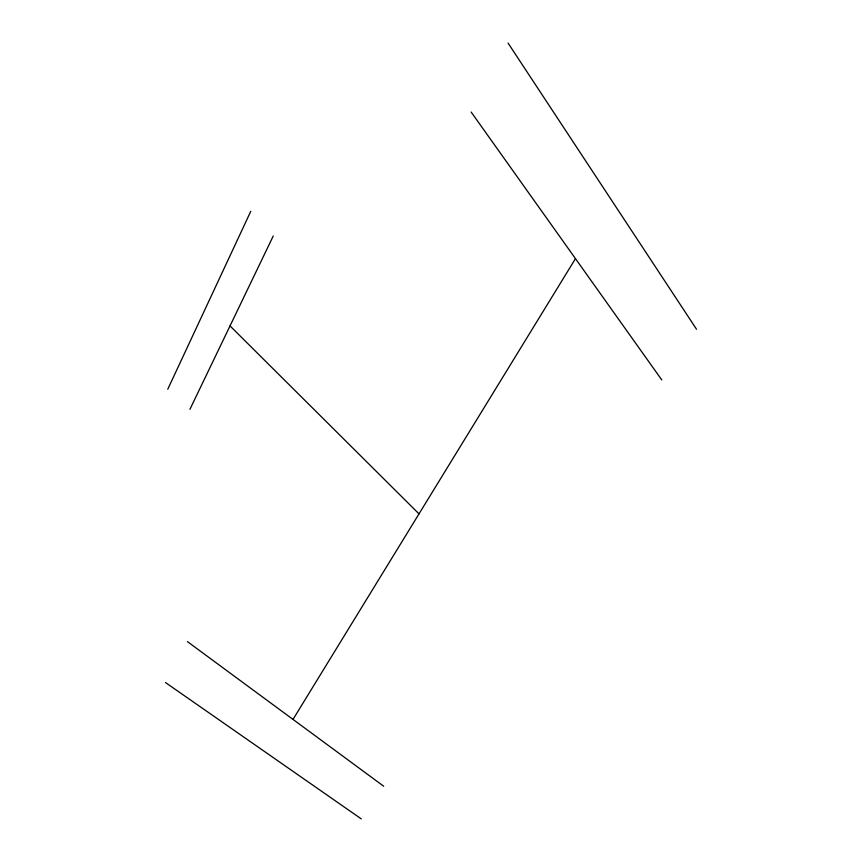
<?xml version="1.0" encoding="UTF-8"?>
<svg xmlns="http://www.w3.org/2000/svg" width="862" height="862" viewBox="0 0 862 862"><rect width="100%" height="100%" fill="white"/><g stroke="black" fill="none" stroke-linecap="round" stroke-linejoin="round"><path stroke-width="1.29" d="M167.767 389.236L250.767 211.309M189.931 409.31L273.265 235.972M293.005 719.414L575.471 258.643M165.482 682.553L361.297 818.9M187.42 641.619L383.676 786.219M230.025 325.901L419.007 513.871M471.148 112.038L661.79 379.948M508.074 43.1L696.518 329.23"/></g></svg>
